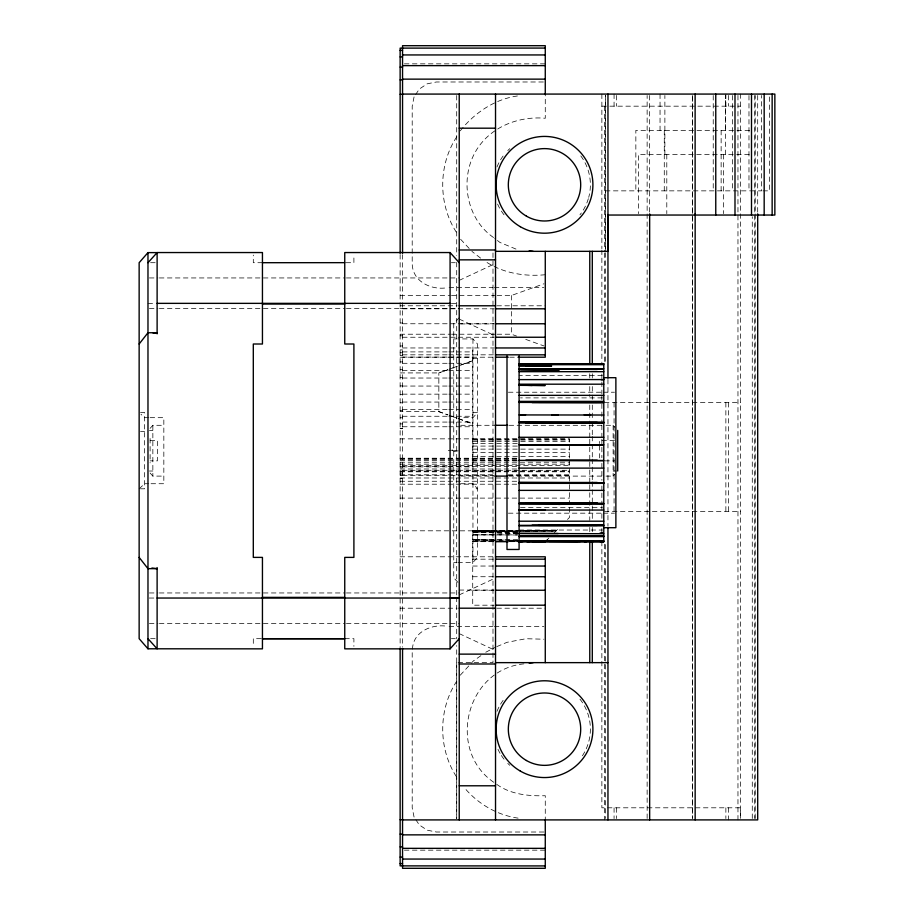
<?xml version="1.0" encoding="UTF-8"?>
<svg xmlns="http://www.w3.org/2000/svg" width="914" height="914" viewBox="0 0 914 914"><rect width="100%" height="100%" fill="white"/><g stroke="black" fill="none" stroke-linecap="round" stroke-linejoin="round"><path stroke-width="0.69" stroke-dasharray="4.57 3.43" d="M456.703 662.639L456.703 818.487L456.703 645.558M601.869 541.351L601.869 807.805L740.489 807.805L740.489 818.556L740.489 94.073M605.422 251.339L605.422 95.49L605.422 248.528M647.135 818.476L647.135 95.502M664.878 154.557L664.878 95.479M692.629 95.502L692.629 818.476L692.618 94.073M725.362 154.557L725.362 95.479L725.362 130.371M752.279 818.476L752.279 216.709M755.158 818.476L755.158 95.502M414.065 96.918L412.203 106.184L412.203 263.449C412.294 281.729 431.591 290.629 447.711 287.636M412.477 649.226C413.002 631.483 432.219 623.622 447.711 626.364M456.76 136.792C437.932 165.263 438.057 204.999 457.091 233.344M456.76 681.159C437.92 709.63 438.069 749.366 457.091 777.711M415.562 94.679L419.298 89.081L427.158 83.825L436.401 81.986L543.864 81.986M150.113 428.346L152.855 425.296L163.835 425.296M459.228 317.581L453.744 323.682L453.744 577.717L459.228 583.817M457.857 562.476L472.949 562.476L477.519 557.391L477.519 344.007L472.949 338.923L457.857 338.923M606.005 476.103L613.134 476.103L614.962 474.069M460.256 130.839C474.446 112.856 494.84 99.032 517.827 95.913M460.256 675.206L473.349 660.982L481.255 655.418M545.635 541.339L549.257 537.706L545.27 541.682M554.25 532.702L559.402 527.549M567.503 519.449L569.491 517.461L569.491 503.42M517.701 531.845L472.721 530.794L556.066 530.885L472.721 530.794L472.721 605.194L494.051 605.194M139.145 488.807L144.629 483.723L148.742 483.723M485.78 652.242L495.525 647.169M459.228 280.37L493.023 264.603M459.228 594.9L493.023 579.122M496.793 646.621L506.973 642.325L525.961 638.726L543.899 639.217M497.136 295.508L511.406 295.508L543.967 283.774M457.08 366.354L449.265 369.176L457.08 366.411M472.721 360.722L458.382 365.886L472.721 360.824M448.26 450.693L453.744 449.905M453.744 451.493L459.228 450.693L451.002 450.693M523.916 663.861C465.34 669.562 445.929 752.119 495.674 783.538M601.172 532.439L603.777 532.291M517.941 533.445L472.721 534.884L518.067 534.884M545.27 274.726C524.533 276.805 502.609 273.103 485.163 261.29M493.937 541.019L472.721 541.168L493.777 540.791M509.258 540.46L517.644 540.357M519.392 531.297L556.066 530.885L400.138 530.794M518.01 533.673L472.721 531.879L517.918 531.342L472.721 531.925L517.701 532.359M524.99 531.263L556.066 530.885M599.87 532.336L602.475 532.302M509.475 540.939L517.975 540.86M404.399 63.843L545.27 63.843M601.869 106.173L740.489 106.173M749.56 130.371L635.847 130.371L635.847 190.855M749.24 154.557L638.372 154.557L638.372 213.636M605.422 190.855L749.56 190.855M750.383 190.855L761.648 190.855L761.648 95.502M762.973 190.855L769.611 190.855L769.611 95.502M150.582 262.706L155.814 262.706M262.444 262.706L253.304 262.706L253.304 255.086M346.063 262.706L353.901 262.706L353.901 255.086M451.39 262.706L455.309 262.706M149.405 277.947L157.962 277.947M159.39 277.947L345.012 277.947M346.429 277.947L459.228 277.947M449.128 287.636L492.954 287.636M494.371 287.636L543.864 287.636M400.138 295.508L450.065 295.508M451.493 295.508L495.708 295.508M147.977 303.357L155.814 303.357M451.39 303.357L456.612 303.357M400.138 305.79L457.046 305.79M496.896 305.79L545.27 305.79M149.405 308.441L157.962 308.441M159.39 308.441L345.012 308.441M346.429 308.441L459.228 308.441M400.138 308.624L402.548 308.624M402.548 308.806L456.783 308.806M458.211 308.806L493.891 308.806M400.138 323.008L402.548 323.008M402.548 323.762L456.783 323.762M458.211 323.762L493.891 323.762M460.622 323.922L494.12 323.922M400.138 334.216L450.065 334.216M451.493 334.216L495.708 334.216M497.136 334.216L511.406 334.216L516.616 336.089M400.138 335.804L402.548 335.804M402.548 337.243L456.783 337.243M458.211 337.243L493.891 337.243M453.744 338.923L456.486 338.923M400.138 346.006L402.548 345.972M402.548 347.96L494.051 347.96M400.138 349.902L402.548 349.902M402.548 351.901L447.46 351.901M448.865 351.901L472.721 351.901M400.138 352.758L402.548 352.758M402.548 354.826L447.46 354.826M448.865 354.826L494.051 354.826M400.138 355.352L402.548 355.352M402.548 357.077L447.46 357.077M448.865 357.077L472.721 357.077M400.138 357.203L494.051 357.203M509.704 357.203L518.238 357.203M472.949 358.299L477.519 358.299M400.138 361.91L402.548 361.91M402.548 363.292L447.46 363.292M448.865 363.292L472.721 363.292M400.138 369.37L402.548 369.37M402.548 370.364L447.46 370.364M448.865 370.364L472.721 370.364M400.138 372.923L438.846 372.923L447.963 369.667L438.846 372.923L438.846 411.631L447.963 414.922L438.846 411.631L400.138 411.631M602.36 375.38L519.095 375.38M400.138 377.459L402.548 377.459M402.548 378.03L447.46 378.03M448.865 378.03L472.721 378.03M400.138 385.925L402.548 385.925M402.548 386.051L447.46 386.051M448.865 386.051L472.721 386.051M508.39 392.22L601.915 392.22M603.309 392.22L614.471 392.22M402.548 394.151L447.46 394.151M448.865 394.151L472.721 394.151M400.138 394.46L402.548 394.46M602.36 397.887L520.512 397.887M402.548 402.057L447.46 402.057M448.865 402.057L472.721 402.057M604.394 402.548L740.489 402.548M400.138 402.811L402.548 402.811M402.548 409.518L447.46 409.518M448.865 409.518L472.721 409.518M400.138 410.672L402.548 410.672M140.516 412.591L144.629 412.591L144.629 488.807L140.516 488.807M472.949 412.591L477.519 412.591L472.949 417.675L460.599 417.675M402.548 416.258L447.46 416.258M448.865 416.258L472.721 416.258M148.742 417.675L144.629 417.675L140.973 414.282M150.113 417.675L163.835 417.675L163.835 483.723L150.113 483.723M400.138 417.789L402.548 417.789M402.548 422.074L447.46 422.074M448.865 422.074L472.721 422.074M400.138 423.913L402.548 423.913M460.656 425.296L493.434 425.296M509.109 425.296L604.577 425.296M606.005 425.296L613.134 425.296L614.962 427.329M402.548 426.758L447.46 426.758M448.865 426.758L472.721 426.758M400.138 428.392L402.548 428.392M400.138 428.7L402.548 428.7M149.428 430.38L152.855 430.38M140.516 431.648L144.629 431.648M400.138 438.857L569.491 438.857L569.491 460.348M472.721 439.154L569.491 439.154M472.721 440.034L569.491 440.034M150.113 440.537L157.437 440.537L157.437 460.862L150.113 460.862M614.505 440.537L599.413 440.537L599.413 443.507M472.721 441.496L569.491 441.496M472.721 443.519L518.261 443.519M472.721 446.078L518.261 446.078M472.721 449.128L569.491 449.128M472.721 452.636L569.491 452.636M472.721 456.566L569.491 456.566M400.138 458.211L518.261 458.211M400.138 458.599L518.261 458.599M400.138 459.411L518.261 459.411M400.138 460.622L518.261 460.622M472.721 460.85L518.261 460.85M604.897 460.862L614.505 460.862M400.138 462.21L569.491 462.21M400.138 464.163L569.491 464.163M402.548 465.443L450.259 465.443M451.665 465.443L569.491 465.443M400.138 466.437L518.261 466.437M402.548 466.894L447.46 466.894M448.865 466.894L472.721 466.894L472.721 347.96M400.138 467.842L402.548 467.842M400.138 468.996L518.261 468.996M402.548 470.287L456.772 470.287M458.2 470.287L569.491 470.287M149.428 471.018L152.855 471.018M400.138 471.064L569.491 471.064M613.134 471.018L616.562 471.018M400.138 471.807L569.491 471.807M400.138 473.109L402.548 473.109M400.138 474.812L494.063 474.812M508.298 474.812L569.491 474.812M402.548 475.326L456.772 475.326M458.2 475.326L493.868 475.326M508.138 475.326L569.491 475.326M400.138 475.634L402.548 475.634M150.113 473.052L152.855 476.103L163.835 476.103M460.656 476.103L493.434 476.103M509.109 476.103L604.577 476.103M400.138 477.988L569.491 477.988M400.138 478.593L402.548 478.593M400.138 481.255L518.261 481.255M460.599 483.723L472.949 483.723L477.519 488.807L472.949 488.807M400.138 484.203L518.261 484.203M400.138 498.107L569.491 498.107M520.512 507.51L602.36 507.51M604.394 511.429L740.489 511.429M508.39 513.177L601.915 513.177M603.309 513.177L614.471 513.177M519.095 530.029L602.36 530.029M472.721 534.976L518.01 534.976M517.69 539.74L472.721 539.74L517.975 540.323M472.721 541.682L494.051 541.682M509.704 541.682L518.238 541.682M400.138 556.797L494.051 556.797M472.721 559.174L494.051 559.174M453.744 562.476L456.486 562.476M472.721 566.04L494.051 566.04M472.721 576.734L494.051 576.734M459.228 590.056L494.12 590.056M472.721 590.238L494.051 590.238M149.405 592.957L157.962 592.957M159.39 592.957L345.012 592.957M346.429 592.957L459.228 592.957M149.279 598.042L155.814 598.042M400.138 608.21L457.046 608.21M496.896 608.21L545.27 608.21M149.405 623.439L157.962 623.439M159.39 623.439L345.012 623.439M346.429 623.439L459.228 623.439M449.128 626.364L492.954 626.364M494.371 626.364L543.864 626.364M150.582 638.68L155.814 638.68M261.141 638.68L253.304 638.68L253.304 646.312M344.749 638.68L353.901 638.68L353.901 646.312M451.39 638.68L455.309 638.68M458.097 662.639L492.989 662.639L492.989 251.339M543.864 832.014L436.401 832.014L427.158 830.175L419.298 824.919L415.562 819.298M404.399 850.157L545.27 850.157M472.721 541.168L493.754 541.202M509.167 541.259L517.587 541.271M472.721 531.879L517.941 532.097M517.964 540.368L472.721 539.82L502.163 540.391M472.721 530.794L517.941 531.605M509.167 540.574L517.587 540.722M518.101 818.133C497.25 815.197 477.793 803.84 464.381 787.685M449.265 415.356L457.08 418.155L449.265 415.39M458.382 418.612L472.721 423.73M525.733 339.38L543.967 345.949M458.382 418.681L472.721 423.833M515.976 249.076L499.912 242.427L494.611 238.36M459.228 319.077L493.023 334.844M459.228 633.608L493.023 649.374M480.615 258.136L471.921 251.384M493.56 237.537C466.574 219.006 459.411 179.532 475.566 151.553C489.55 127.24 518.067 115.85 545.27 118.26L545.27 94.085M496.736 784.349C510.618 794.437 528.543 796.22 545.27 795.717L545.27 819.915M460.622 239.274L470.973 250.379M414.065 817.059L412.203 807.816L412.203 650.551M757.695 95.502L757.695 212.436M754.804 95.502L754.804 818.476M748.977 95.502L748.977 190.855M737.964 95.422L737.964 819.904M732.468 95.502L732.468 190.855M728.389 95.422L728.389 106.173M728.389 402.548L728.389 511.429M728.389 807.805L728.389 819.904M725.865 94.073L725.865 106.173M725.865 402.548L725.865 511.429M725.865 807.805L725.865 818.556M723.659 154.557L723.659 213.636M721.135 130.371L721.135 190.855M713.228 95.502L713.228 190.855M666.797 154.557L666.797 213.636M664.272 130.371L664.272 190.855M660.045 94.073L660.045 130.371M649.66 95.502L649.66 212.436M616.596 95.422L616.596 106.173M616.596 807.805L616.596 818.556M614.071 94.073L614.071 106.173M614.071 402.548L614.071 511.429M614.071 807.805L614.071 818.556M613.134 425.296L613.134 476.103M607.959 379.424L607.959 526.007M605.422 252.767L605.422 362.344M605.422 544.516L605.422 818.487M604.394 106.173L604.394 251.51M604.394 252.938L604.394 362.652M604.394 544.196L604.394 819.904M601.869 94.073L601.869 248.665M601.869 250.093L601.869 362.652M601.869 374.055L601.869 394.003M601.869 395.431L601.869 399.704M601.869 403.965L601.869 423.765M601.869 425.17L601.869 437.897M601.869 439.314L601.869 457.697M601.869 463.352L601.869 480.318M601.869 485.974L601.869 491.629M601.869 493.046L601.869 504.357M601.869 505.773L601.869 519.975M601.869 528.521L601.869 532.793M599.413 445.621L599.413 457.88M592.295 373.735L592.295 377.996M592.295 386.542L592.295 393.66M592.295 395.077L592.295 399.349M592.295 405.039L592.295 420.691M592.295 422.119L592.295 434.927M592.295 436.355L592.295 457.697M592.295 459.125L592.295 480.467M592.295 481.895L592.295 520.317M592.295 527.435L592.295 531.708M589.77 373.735L589.77 377.996M589.77 386.542L589.77 396.505M589.77 405.039L589.77 423.548M589.77 424.964L589.77 437.772M589.77 439.2L589.77 460.542M589.77 461.97L589.77 483.312M589.77 484.74L589.77 520.317M589.77 527.435L589.77 531.708M569.491 460.622L569.491 502.22M511.406 295.508L511.406 334.216M472.949 338.923L472.949 562.476M456.703 95.49L456.703 255.612M456.703 262.341L456.703 596.019M456.703 597.173L456.703 638.806M402.548 254.675L402.548 646.998M400.138 254.549L400.138 646.998M152.855 425.296L152.855 476.103M150.113 438.503L150.113 462.895M579.944 699.153A48.385 48.385 0 0 1 582.424 755.752M509.806 765.315A48.385 48.385 0 0 1 507.773 763.384M504.037 759.191A48.385 48.385 0 0 1 500.792 754.564M500.084 753.365A48.385 48.385 0 0 1 497.01 747.035M497.01 711.309A48.385 48.385 0 0 1 504.037 699.153M588.342 198.669A48.385 48.385 0 0 1 579.944 214.824M504.037 214.824A48.385 48.385 0 0 1 497.01 202.668M497.01 166.942A48.385 48.385 0 0 1 504.037 154.786M507.773 150.593A48.385 48.385 0 0 1 509.806 148.662M580.801 155.917A48.385 48.385 0 0 1 588.73 197.333M517.804 531.48L472.721 531.925L517.804 531.491M518.238 541.488L509.704 541.431L518.238 541.476"/><path stroke-width="1.37" d="M607.959 214.504L607.959 251.339L495.525 251.339M139.145 344.007L147.977 332.742L157.117 332.742L153.198 333.21M147.977 262.706L157.117 252.607L147.977 252.607L139.145 262.706L139.145 638.68L147.977 648.791L262.444 648.849L262.444 557.391L253.304 557.391L253.304 344.007L262.444 344.007L262.444 252.55L157.117 252.55L157.117 333.839M459.228 262.706L450.088 252.55L344.749 252.55L344.749 344.007L353.901 344.007L353.901 557.391L344.749 557.391L344.749 648.849L450.088 648.849L459.228 638.68M529.206 663.164L533.182 662.65M597.265 369.496L525.607 369.028L602.475 369.153L520.397 369.507L602.475 369.062M603.777 363.703L519.095 363.886L603.777 363.703L603.777 541.705L518.238 541.682M601.172 536.061L603.777 536.13L519.095 536.335L524.305 536.05M571.204 503.831L559.105 504.425L551.668 503.831M523.002 541.522L519.095 541.705L529.514 541.488M532.119 525.196L603.777 525.127L519.095 525.356M519.095 536.335L529.514 536.072M536.027 536.072L525.607 535.97M542.55 536.072L532.119 535.97M549.063 536.072L538.632 535.97M555.575 536.072L545.155 535.97M562.087 536.072L551.668 535.97M568.599 536.072L558.18 535.97M575.112 536.072L564.692 535.97M581.624 536.072L571.204 535.97M588.148 536.072L577.717 535.97M594.66 536.072L584.229 535.97M450.088 598.373L459.228 598.042L157.117 598.042M538.632 363.829L519.095 363.703L532.119 363.829M532.119 364.058L545.155 363.829M538.632 364.058L551.668 363.829M545.155 364.058L558.18 363.829M551.668 364.058L564.692 363.829M558.18 364.058L571.204 363.829M564.692 364.058L577.717 363.829M571.204 364.058L584.229 363.829M577.717 364.058L590.752 363.829M538.632 525.413L597.265 525.413M536.027 541.488L532.119 541.396M542.55 541.488L538.632 541.396M580.321 541.534L545.155 541.396M584.229 541.625L586.834 541.534M590.752 541.625L593.357 541.534M519.095 521.209L603.777 521.209M603.777 536.13L590.752 535.97M519.095 483.357L603.777 483.357M519.095 540.711L603.777 540.711M519.095 460.359L603.777 460.587L525.607 460.428L597.265 460.21M525.607 509.909L545.155 509.749L519.095 509.863L532.119 509.749M603.777 371.678L519.095 371.678M601.172 379.767L603.777 379.721M603.777 384.188L519.095 384.188M603.777 401.372L519.095 401.372M519.095 422.554L603.777 422.759L519.095 422.554L597.265 422.439M519.095 437.28L603.777 437.28M603.777 422.051L519.095 422.051M525.607 365.669L519.095 365.771L551.668 365.988L525.607 365.669L532.119 365.988M603.777 364.686L519.095 364.686M597.265 444.912L603.777 444.81L519.095 444.81L597.265 444.912L525.607 445.141M603.777 368.776L519.095 368.776M525.607 385.24L519.095 385.331L545.155 385.514L525.607 385.24L532.119 385.514M603.777 468.117L519.095 468.117M603.777 482.843L519.095 482.843L603.777 482.843L519.095 482.466L597.265 482.478M520.397 369.062L525.607 369.028M525.607 414.887L519.095 414.933L603.777 415.025M603.777 490.372L519.095 490.372M519.095 536.621L603.777 536.621M603.777 379.561L519.095 379.618M519.095 395.339L603.777 395.339M603.777 510.058L519.095 510.058M519.095 525.836L603.777 525.836M545.27 48.076L400.138 48.122L400.138 253.258M400.138 50.396L402.548 50.396M402.548 54.943L545.27 54.943M400.138 56.919L402.548 56.919M402.548 65.637L545.27 65.637M400.138 67.076L402.548 67.076M402.548 79.141L545.27 79.141M400.138 79.895L402.548 79.895M402.548 94.085L774.855 94.073L774.855 215.041L607.959 215.041M400.138 94.279L402.548 94.279M459.228 128.189L495.525 128.189M459.228 249.99L495.525 249.99M459.228 259.85L495.525 259.85M262.444 262.706L344.749 262.661M157.117 303.357L450.088 303.357M262.444 304.019L344.749 304.019M459.228 305.779L495.525 305.779M495.319 308.806L545.27 308.806M495.319 323.762L545.27 323.762M495.319 337.243L545.27 337.243M495.319 347.96L545.27 347.96M495.479 354.826L545.27 354.826M495.479 357.203L508.287 357.203M518.238 357.203L545.27 357.203L545.27 251.35M597.265 369.245L520.397 369.107M603.777 377.699L615.876 377.699L615.876 527.698L603.777 527.698M532.119 402.571L603.777 402.617L519.095 402.423M525.607 422.679L603.777 422.759M494.851 425.296L507.681 425.296M494.851 476.103L507.681 476.103M597.265 502.997L519.095 503.203L603.777 503.465L525.607 503.248M525.607 536.221L597.265 536.221M549.063 541.396L577.717 541.396M538.632 541.568L603.777 541.705L601.172 541.556M495.479 541.682L508.287 541.682M495.479 556.797L545.27 556.797L545.27 662.65M495.479 559.174L545.27 559.174M495.479 566.04L545.27 566.04M495.479 576.734L545.27 576.734M495.479 590.238L545.27 590.238M262.444 597.379L344.749 597.379M495.479 605.194L545.27 605.194M459.228 608.198L495.525 608.198M262.444 638.68L344.749 638.68M262.444 638.726L344.749 638.726M459.228 654.127L495.525 654.127M495.525 662.639L607.959 662.639M459.228 663.987L495.525 663.987M459.228 785.789L495.525 785.789M400.138 819.721L402.548 819.721M402.548 819.915L757.695 819.904L757.695 213.853M400.138 834.105L402.548 834.105M402.548 834.859L545.27 834.859M400.138 846.901L402.548 846.901M402.548 848.341L545.27 848.341M400.138 857.081L402.548 857.081M402.548 859.057L545.27 859.057M400.138 863.604L402.548 863.604M545.27 865.924L400.138 865.878L400.138 648.06M584.229 414.887L590.752 414.956M551.668 414.887L558.18 414.956M519.095 369.679L559.105 370.707M597.265 482.661L525.607 482.9M603.777 533.719L519.095 533.445L558.18 533.525M603.777 504.025L519.095 503.74L590.752 503.831M590.752 364.001L584.229 364.058M538.632 402.343L597.265 402.343M597.265 422.679L525.607 422.885M551.668 503.523L558.18 503.831M599.87 541.522L603.777 541.705M151.895 568.028L157.117 568.657L147.977 568.657L139.145 557.391M529.206 250.824L533.182 251.35M147.977 638.68L157.117 648.791L157.117 567.56M772.147 94.073L772.147 215.041M764.173 94.073L764.173 215.041M751.502 94.073L751.502 215.041M734.993 94.073L734.993 215.041M715.765 94.073L715.765 215.041M695.154 213.853L695.154 819.904M695.12 94.073L695.12 215.041M649.66 213.853L649.66 819.904M617.704 430.38L617.704 471.018M607.959 94.073L607.959 377.996M607.959 527.435L607.959 819.904M592.295 251.339L592.295 363.772M592.295 541.671L592.295 662.639M589.77 251.339L589.77 363.772M589.77 541.671L589.77 662.639M545.27 94.085L545.27 45.7L402.548 45.7L402.548 253.349M545.27 819.915L545.27 868.3L402.548 868.3L402.548 648.392M519.095 355.923L519.095 549.474L506.996 549.474L506.996 355.923M495.525 94.073L495.525 819.904M459.228 94.073L459.228 819.904M450.088 252.55L450.088 648.849M147.977 252.607L147.977 648.791M545.27 541.682L526.772 541.545L545.27 541.682M520.317 226.706A48.385 48.385 0 0 0 592.9 184.799A48.385 48.385 0 0 0 520.317 142.904A48.385 48.385 0 0 0 520.317 226.706M520.317 771.073A48.385 48.385 0 0 0 592.9 729.166A48.385 48.385 0 0 0 520.317 687.271A48.385 48.385 0 0 0 520.317 771.073M526.418 216.138A36.183 36.183 0 0 0 580.698 184.799A36.183 36.183 0 0 0 526.418 153.461A36.183 36.183 0 0 0 526.418 216.138M526.418 760.505A36.183 36.183 0 0 0 580.698 729.166A36.183 36.183 0 0 0 526.418 697.839A36.183 36.183 0 0 0 526.418 760.505"/></g></svg>
